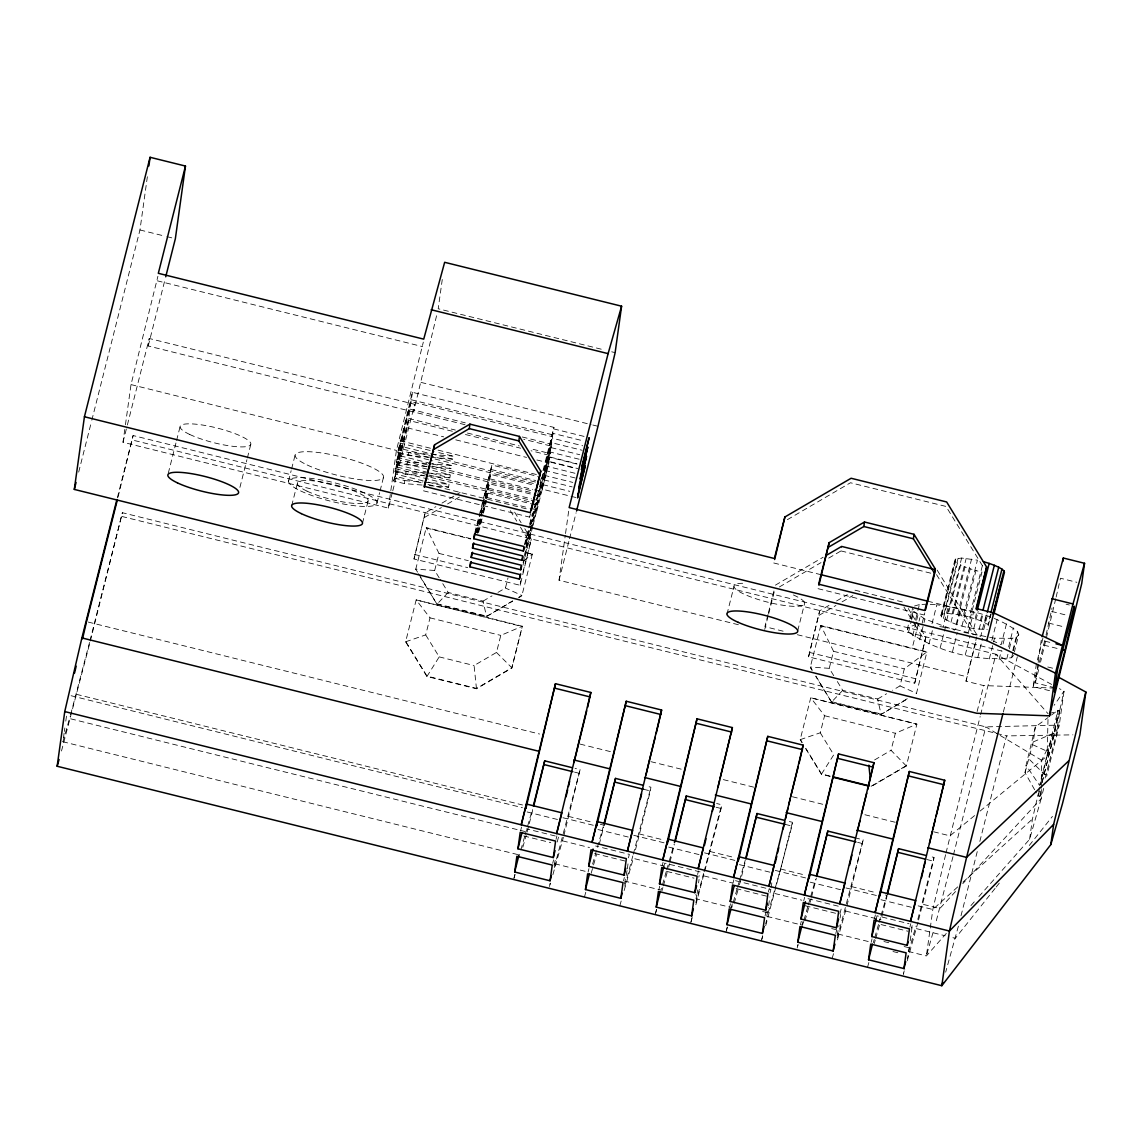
<?xml version="1.0" encoding="UTF-8"?>
<svg xmlns="http://www.w3.org/2000/svg" width="1143" height="1143" viewBox="0 0 1143 1143"><rect width="100%" height="100%" fill="white"/><g stroke="black" fill="none" stroke-linecap="round" stroke-linejoin="round"><path stroke-width="0.75" stroke-dasharray="5 3.75" d="M1041.287 789.927L1041.173 798.657L1029.6 839.305L976.808 898.955M1041.316 788.184L1041.687 760.281L1059.29 725.091L1064.004 691.144L1059.361 688.629M1040.359 784.955L1047.117 755.952L1048.06 717.347M517.693 854.564L62.922 741.75L64.122 733.149M64.365 731.434L64.837 727.991M65.794 721.104L66.508 715.947M91.826 420.224L139.96 229.957L147.418 176.322M392.335 492.533L388.391 508.106L123.001 442.27L125.187 426.539M125.43 424.782L131.016 384.591L157.905 276.306M90.34 640.98L122.372 512.707L985.823 726.891L1059.29 725.091L1046.645 776.411M118.043 497.119L133.117 435.54L1005.669 651.996M465.03 424.71L148.219 345.972L149.262 338.485L414.666 404.322L413.623 411.809L437.012 313.896M388.391 508.106L390.592 492.376M390.835 490.618L396.421 450.428L423.31 342.143M422.053 485.046L404.365 483.603L393.749 480.974L408.48 420.381L453.371 431.511M425.125 475.831L405.665 474.245L395.049 471.602L411.094 401.65L552.64 436.755L552.426 438.255L582.759 445.784M426.425 466.458L406.965 464.872L396.35 462.243L411.094 401.65M429.497 457.243L408.28 455.514L397.664 452.871L412.394 392.278L553.941 427.396L546.111 461.058L576.429 468.587M421.081 482.717L395.192 476.302L395.507 474.045L426.325 481.703M427.568 474.645L396.492 466.93L396.807 464.687L449.885 477.86L450.299 474.859L431.468 470.187M430.64 463.386L398.107 455.328L397.793 457.571L430.597 465.701M535.467 482.032L399.093 448.199L399.407 445.956L452.485 459.129L452.899 456.128L435.783 451.885M395.192 476.302L407.437 427.868L408.48 420.381M396.492 466.93L408.751 418.495L409.794 411.009M399.093 448.199L411.351 399.779L412.394 392.278M404.365 483.603L404.779 480.603L394.164 477.974M405.665 474.245L406.079 471.245L425.539 472.831M406.965 464.872L407.394 461.872L426.839 463.472M408.28 455.514L408.694 452.514L429.911 454.242M442.27 279.506L438.198 308.753L604.833 350.087M524.794 528.738L531.281 539.296L520.151 585.302L413.995 558.97L425.125 512.964L435.869 506.678M405.622 641.794L425.696 634.894L430.011 617.849L416.181 599.904L405.622 641.794L426.925 676.485L476.474 688.772L511.778 668.126L522.337 626.235L416.181 599.904L522.28 626.607M439.169 577.801L434.669 570.471L415.723 569.128L417.581 572.143M413.995 558.97L425.125 512.964M434.669 570.471L438.983 553.412L426.239 527.609L470.759 538.653M429.125 485.632L448.585 487.218L448.999 484.218L395.921 471.059M428.196 466.615L451.185 468.487L451.599 465.487L434.483 461.243M426.925 676.485L439.212 656.882L425.696 634.894M418.509 573.643L436.983 604.19L486.532 616.491L512.621 601.218M523.123 562.499L537.567 505.42L488.032 493.133L487.404 497.619L528.409 507.792M486.075 498.634L489.333 483.76L538.867 496.048L531.438 525.466M485.189 497.919L490.633 474.402L535.053 485.418M480.374 512.778L491.933 465.03L538.067 476.474M476.474 688.772L474.088 665.54L496.476 652.453L500.791 635.394L522.337 626.235L511.778 668.126M512.678 600.847L486.532 616.491L483.046 601.118L448.17 592.46L440.069 579.272M520.151 585.302L520.779 580.815M423.467 490.804L529.638 517.136L530.052 514.136M530.109 508.221L536.939 509.907L536.739 511.407L549.197 461.486L577.844 468.587M537.567 505.42L550.04 455.486L531.052 450.771M538.039 502.048L538.253 500.548L533.124 499.277M538.867 496.048L551.34 446.127L523.723 439.269M534.424 489.918L539.553 491.19L539.339 492.676L551.812 442.755L582.13 450.271M540.182 486.689L552.64 436.755M523.865 560.57L532.338 554.326L525.551 552.24M575.901 497.519L542.196 489.161L550.04 455.486M551.34 446.127L543.496 479.789L572.143 486.904M575.129 477.945L544.797 470.43L545.425 465.93L575.758 473.459M579.144 459.229L550.497 452.114L550.297 453.614L529.58 448.47M537.353 495.662L553.112 433.383L583.444 440.912M738.407 624.735L559.041 580.244L565.299 535.267M565.542 533.524L569.143 507.578M554.284 867.523L580.115 769.639L575.058 768.382M563.842 835.647L580.115 769.639M632.808 855.921L624.178 888.525M627.064 870.595L624.349 884.496M627.307 868.837L628.293 861.851M635.494 849.749L650.367 790.942L650.896 787.198L645.838 785.941M695.83 902.627L703.574 873.481M697.116 893.383L697.601 889.897M698.573 882.896L699.059 879.41M695.873 904.756L721.147 808.501L721.662 804.743L716.604 803.5M766.767 916.157L768.382 907.456M768.625 905.699L769.839 896.969M771.111 887.825L771.796 882.882M916.586 622.092L925.844 637.18L914.714 683.185L808.558 656.854L819.688 610.833L830.432 604.547M800.186 739.664L820.26 732.777L824.574 715.718L810.744 697.773L800.186 739.664L802.043 742.679M808.558 656.854L819.688 610.833M765.696 925.701L791.913 826.046L792.442 822.303L787.384 821.06M833.733 675.684L829.232 668.341L833.547 651.296L820.803 625.492L926.959 651.824L904.313 668.855L899.998 685.9L892.54 690.272M828.675 558.127L841.005 550.926L841.619 546.425M830.032 776.483L821.546 773.997L833.776 754.766L820.26 732.777M815.859 676.056L831.547 702.073L881.096 714.361L907.185 699.102M837.376 937.746L863.208 839.862L856.478 838.19M837.105 935.445L839.148 925.001M840.119 918.015L840.605 914.514M846.934 905.885L863.208 839.862M907.242 698.73L881.096 714.361L877.624 699.002L842.734 690.343L837.333 681.542M914.714 683.185L925.844 637.18M906.342 765.996L891.04 750.322L895.355 733.277L916.9 724.119L810.744 697.773L916.9 724.119L906.342 765.996L871.037 786.655M899.998 685.9L916.457 693.344M946.304 933.417L926.373 955.948L908.671 951.548L909.199 947.804L904.142 946.547M910.171 940.818L912.428 924.587L911.543 928.045M918.586 919.972L933.46 861.165L933.988 857.421L928.93 856.164M1054.76 688.1L983.68 685.586L965.992 681.199L976.679 636.922M1049.545 690.672L1033.215 686.614L1036.344 664.14L1042.902 638.194M1054.903 687.757L1035.315 682.885L1037.915 664.14M1038.158 662.411L1041.244 640.194L1050.717 642.595M1034.644 789.756L1025.042 772.711L1026.071 765.324L1035.344 726.934L1048.06 717.561M1025.042 772.711L1033.258 741.907L1035.344 726.934M1046.074 635.008L1052.046 607.933M1029.6 839.305L1032.415 819.088L1038.373 793.485M1039.358 787.213L1038.144 795.942L1039.916 796.385L1041.802 789.713M1039.916 796.385L1040.887 789.399M1045.131 778.04L1056.589 733.192L1059.704 710.717L1064.004 691.144L1054.103 705.317M945.59 854.693L932.831 909.499L926.373 955.948L933.602 930.531M945.99 852.978L980.165 716.49M1039.344 662.397L1045.674 636.68M1055.746 598.718L1040.559 662.14M1056.146 597.017L1060.504 578.244L1076.835 582.301M1042.159 782.526L1059.704 710.717L1057.947 710.274L1049.474 716.518M1043.702 788.384L1041.173 798.657L962.777 883.668M78.681 472.116L91.383 421.953M123.001 442.27L126.93 426.696M127.373 424.967L149.262 338.485M148.219 345.972L165.278 278.521M117.358 497.805L133.117 435.54M70.637 714.646L89.554 642.423M89.983 640.694L122.372 512.707M61.493 751.008L89.897 642.709M168.264 473.302L176.151 442.155M176.593 440.426L180.094 426.596M239.916 487.389L246.917 459.715M247.359 457.986L250.86 444.156M288.536 481.074L291.151 470.687M291.594 468.959L295.094 455.128M291.694 505.749L297.38 483.26M362.46 523.308L368.146 500.82M377.004 503.02L379.619 492.633M380.062 490.904L383.562 477.074M397.664 452.871L399.407 445.956M396.35 462.243L398.107 455.328M395.049 471.602L396.807 464.687M393.749 480.974L395.507 474.045M392.778 490.804L414.666 404.322M415.681 569.5L426.239 527.609M474.859 532.495L483.189 499.634M483.618 497.905L491.933 465.03M475.117 533.524L479.931 514.507M475.745 533.209L480.56 514.179M481.003 512.45L490.633 474.402M476.445 532.509L484.761 499.648M477.074 532.195L489.333 483.76M477.331 533.238L482.146 514.207M482.575 512.478L485.646 500.363M477.96 532.909L481.46 519.079M483.218 512.15L486.275 500.048M486.718 498.319L488.032 493.133M478.646 532.224L483.032 514.921M483.46 513.193L486.532 501.077M497.977 592.388L505.435 588.031L508.021 577.801M529.638 517.136L530.509 513.678M542.996 470.645L553.941 427.396M524.408 544.782L529.223 525.751M529.666 524.023L532.281 513.65M540.168 482.517L541.482 477.331M525.094 544.097L529.466 526.794M529.909 525.066L536.91 497.391M546.111 461.058L553.112 433.383M525.737 543.768L530.109 526.48M530.552 524.737L539.739 488.418M525.98 544.811L530.795 525.78M531.238 524.051L539.553 491.19M544.797 470.43L551.812 442.755M525.737 547.94L530.995 527.194M524.237 555.898L550.497 452.114M522.937 565.271L532.567 527.209M533.009 525.48L536.939 509.907M542.196 489.161L549.197 461.486M522.965 572.157L531.281 539.296M532.395 553.941L521.837 595.832L518.765 597.632M559.041 580.244L569.1 540.453M569.543 538.724L576.115 512.778M520.651 830.575L521.522 827.103M514.079 877.767L514.95 874.309M527.137 832.061L533.267 807.844M556.027 839.348L556.912 835.89M557.241 841.991L558.556 836.805L526.537 828.861M552.698 863.322L553.569 859.865M554.012 865.208L555.327 860.022M549.469 886.539L550.34 883.082L549.026 888.268M552.883 874.724L563.399 837.376M588.088 872.095L588.959 868.637M599.232 844.434L603.604 827.132M628.45 857.821L629.336 854.364L595.632 845.991M623.478 880.882L624.349 877.424M633.293 854.221L650.896 787.198M662.197 865.68L663.069 862.222M726.962 614.248L733.963 586.573M663.84 866.594L664.712 863.136L700.102 871.909L698.787 877.11M658.854 889.654L659.74 886.196M655.625 912.871L656.511 909.414M668.684 867.18L669.555 863.722M669.998 861.993L674.37 844.691M697.587 874.466L698.459 870.995M696.001 898.598L696.873 895.14L693.501 894.297M767.967 614.548L764.91 626.664L783.684 631.322M768.41 612.819L774.097 590.345M764.724 629.422L768.225 615.591M768.668 613.862L774.783 589.645M691.015 921.658L692.329 916.472M704.059 871.78L721.662 804.743M732.963 883.239L733.849 879.781M797.714 630.75L804.715 603.075M729.634 907.213L730.506 903.756M731.377 907.371L732.263 903.913M726.405 930.431L727.277 926.973M739.464 884.739L745.593 860.522M820.803 625.492L810.244 667.383L812.101 670.398M768.353 892.011L769.225 888.554M769.996 892.926L770.882 889.468L735.492 880.696M765.024 915.986L766.339 910.8M761.795 939.217L762.667 935.76M765.724 923.644L766.61 920.186M803.472 921.83L802.515 925.216L767.124 916.443L780.626 869.009L792.442 822.303M803.743 900.798L804.615 897.341M800.414 924.773L801.286 921.315M802.157 924.93L803.029 921.472M797.171 947.99L798.057 944.532L796.742 949.719M810.23 902.284L811.116 898.827M811.544 897.098L816.359 878.081M1013.512 655.396L1011.598 657.696C976.536 661.997 937.86 651.624 908.514 632.136L907.342 629.064L909.542 620.406M909.971 618.677L912.6 608.305M911.457 618.106L913.643 609.462M908.514 632.136L911.142 621.749M911.585 620.02L913.771 611.376L924.916 619.063L954.648 630.107M839.905 913.943L841.648 907.028M835.79 933.545L836.676 930.088M926.987 604.161L919.401 604.59L914.157 625.35L909.271 626.75L907.342 629.064M912.7 635.794L916.2 621.949M916.643 620.22L917.958 615.034M837.433 939.86L846.492 907.613M912.914 645.324L918.601 622.835M919.043 621.106L919.915 617.649M922.172 623.192L924.801 612.819M919.658 639.823L923.601 624.249M924.044 622.521L924.916 619.063M932.002 623.764L936.817 604.747C964.621 609.148 994.739 614.091 1017.599 631.565L1018.756 634.636L1014.384 651.939M916.4 693.715L926.959 651.824M928.988 643.995L933.36 626.693M940.903 615.32L954.919 559.97L955.805 558.898L961.634 558.041L977.422 560.17L963.42 615.52L947.618 613.391L941.803 614.248L940.903 615.32L941.461 616.763C954.505 625.921 971.493 629.364 987.281 629.35M941.803 614.248L955.805 558.898M941.461 616.763L955.462 561.413L954.919 559.97M944.089 613.591L958.091 558.241M943.404 618.463L957.42 563.113L955.462 561.413M939.775 626.607L943.061 627.05L948.319 606.29M947.618 613.391L961.634 558.041M946.661 620.349L960.663 564.999L957.42 563.113M940.146 648.067L945.39 627.307M874.509 918.358L875.395 914.9M952.205 613.662L966.221 558.313M951.005 622.292L965.021 566.942L960.663 564.999M876.167 919.272L877.038 915.8L909.056 923.744M871.18 942.318L872.052 938.86M957.577 614.391L971.579 559.041M881.882 916.386L887.139 895.626M956.22 624.192L970.221 568.843L965.021 566.942M943.061 627.05L955.577 629.493L960.834 608.733M952.476 651.796L957.291 632.765M961.977 625.935L975.979 570.586L970.221 568.843M990.581 614.091L987.952 624.478L980.351 620.649L969.393 617.006L983.394 561.656M967.935 627.421L981.951 572.071L975.979 570.586M985.966 615.634L980.708 636.394L968.378 632.665L973.636 611.905M965.278 654.968L970.093 635.937M975.15 618.749L976.894 611.834M973.779 628.55L978.165 611.262M980.351 620.649L982.108 613.734M965.992 681.199L976.493 639.68M979.151 629.279L983.094 613.705M984.709 622.592L986.895 613.948M983.737 629.55L987.681 613.977M977.794 657.411L982.609 638.38M909.899 927.13L910.785 923.673M988.152 625.893L991.21 613.777M908.314 951.262L909.199 947.804M904.213 970.864L903.341 974.322L904.827 969.278M907.271 958.763L908.156 955.305M917.829 919.372L933.988 857.421M907.242 960.806L918.143 921.701M991.867 640.466L997.125 619.706M989.295 658.954L994.553 638.194L1011.955 638.351L1016.841 636.951L1018.756 634.636M977.122 711.532L983.68 685.586M980.608 714.761L995.924 654.225L132.488 440.041M1006.454 623.878L1001.197 644.638L993.424 641.152M999.125 659.54L1001.311 650.881M1003.068 643.966L1004.368 638.78M952.991 856.621L935.531 923.758M953.433 854.893L985.823 726.891L1041.687 760.281M1008.597 646.938L1013.412 627.907M1006.697 659.111L1008.898 650.467M1009.326 648.724L1011.955 638.351M1012.784 650.596L1017.599 631.565M1011.598 657.696L1012.898 652.51M1013.341 650.781L1016.841 636.951M1003.34 712.075L1017.341 656.725M958.391 926.173L945.675 972.164M961.006 915.8L977.636 850.063M979.837 841.419L1006.526 735.906L1072.92 734.849M1033.215 686.614L1038.901 664.126M1035.315 682.885L1038.816 669.055M980.065 811.087L1047.117 755.952L1059.704 710.717L1049.803 713.389M62.922 741.75L70.152 716.347M520.865 849.906L524.723 836.362M525.194 834.661L532.424 809.258M513.636 879.496L515.093 874.409M522.794 847.306L526.18 835.447M592.603 864.079L603.204 826.818M584.416 897.055L585.859 891.969M591.16 873.338L596.46 854.707M619.806 905.827L621.249 900.741M624.135 890.583L633.293 858.393L663.626 865.923M666.269 871.466L660.968 890.111L625.578 881.324M666.755 869.78L668.669 863.008M669.155 861.308L673.984 844.363M655.196 914.614L656.639 909.528M661.94 890.897L662.897 887.511M663.383 885.811L667.241 872.252M690.572 923.387L692.501 916.615M737.035 889.025L731.734 907.656L696.344 898.884M737.521 887.339L738.964 882.253M739.45 880.553L745.236 860.236M725.962 932.159L727.405 927.087M734.163 903.37L738.492 888.125M761.352 940.946L762.795 935.86M803.958 920.144L807.815 906.585M808.301 904.885L815.53 879.481M804.929 920.929L808.787 907.371M832.133 958.506L833.576 953.419M873.281 942.775L874.252 939.389M874.738 937.689L878.581 924.144M879.067 922.444L880.51 917.372M880.996 915.672L886.782 895.34L883.41 894.512M867.508 967.278L868.966 962.192M874.266 943.561L875.224 940.175M875.709 938.474L879.567 924.93M908.671 951.548L915.9 926.144M1039.559 790.942L1038.144 795.942L1035.515 791.299M1041.93 782.598L1054.818 732.749L1057.947 710.274L1039.601 785.455L1026.071 765.324M1047.117 755.952L1049.203 752.223L1031.029 743.979M995.067 888.411L955.319 938.274L951.933 937.446M996.167 887.025L999.482 882.882M1029.286 845.477L1052.46 816.388M970.95 905.585L975.636 900.27M955.534 891.511L939.86 908.514L922.172 904.127M448.17 592.46L436.983 604.19L420.31 577.044M842.734 690.343L831.547 702.073L815.802 676.427M957.72 886.897L932.831 909.499L915.129 905.113M962.963 882.139L1032.415 819.088M974.593 815.588L949.976 835.847L932.274 831.461M442.012 503.077L454.285 495.905M455.828 495.005L460.429 492.304M424.496 517.45L441.384 507.578M447.527 503.992L459.8 496.805M483.046 601.118L492.004 595.874M518.822 597.26L521.894 595.46L505.435 588.031M787.356 519.679L850.478 482.746L946.033 506.449L984.123 568.485M775.411 585.145L823.146 557.227M779.412 586.945L820.988 562.627M836.576 600.961L847.32 594.674M819.06 615.334L835.947 605.461M842.091 601.861L852.835 595.574M877.624 699.002L886.568 693.758M874.624 759.924L891.04 750.322M871.08 786.284L906.399 765.624M1033.258 741.907L1054.818 732.749L1056.589 733.192M914.514 606.004L919.401 604.59M829.232 668.341L810.301 666.998L812.144 670.012M930.259 604.361L936.817 604.747M431.683 454.4L452.899 456.128M431.268 457.386L452.485 459.129M428.611 463.615L451.599 465.487M427.311 472.973L450.299 474.859M426.896 475.974L449.885 477.86M404.779 480.603L422.467 482.046M424.239 482.203L448.999 484.218M994.553 638.194L960.934 631.836M139.96 229.957L165.235 236.23M166.921 236.644L173.665 238.316M611.705 351.801L615.134 352.644M157.277 280.807L422.681 346.643M421.053 382.405L591.117 424.596M592.846 425.025L597.989 426.296M553.726 428.896L584.059 436.412M411.351 399.779L552.898 434.883M410.051 409.137L465.287 422.839M522.251 436.969L551.598 444.256M551.126 447.627L579.772 454.728M408.751 418.495L455.357 430.068M467.43 433.054L519.222 445.913M465.444 434.511L520.694 448.213M549.826 456.986L576.786 463.672M546.725 456.571L577.058 464.087M407.437 427.868L443.698 436.855M455.771 439.855L526.552 457.414M536.91 459.986L548.997 462.972M1066.076 604.19L1069.348 604.99M544.125 475.302L572.772 482.403M400.136 440.712L431.211 448.427M438.112 450.142L539.953 475.402M841.005 550.926L934.831 574.2M399.821 442.955L434.069 451.456M491.304 469.53L535.724 480.546M542.825 484.661L569.785 491.347M1051.56 611.434L1067.891 615.491M398.078 449.885L428.182 457.357M435.083 459.072L538.653 484.761M131.016 384.591L396.421 450.428M398.521 452.328L432.768 460.815M432.354 463.815L451.185 468.487M490.004 478.888L532.709 489.49M432.311 466.13L532.438 490.976M396.778 459.243L430.325 467.573M432.054 468.001L532.181 492.847M1048.474 623.035L1064.805 627.078M397.221 461.686L429.754 469.759M488.704 488.261L531.409 498.848M429.282 475.074L534.581 501.191M395.464 468.616L423.853 475.659M430.754 477.374L534.324 503.063M773.768 562.985L821.546 574.843M927.702 601.175L975.479 613.019M428.039 482.117L448.585 487.218M963.42 615.52L969.393 617.006M427.982 484.432L528.109 509.264M854.993 590.188L904.542 602.475M818.045 588.674L924.201 615.005M1043.716 645.095L1058.418 648.753M955.577 629.493L968.378 632.665M1047.774 666.983L1054.303 668.598M426.182 527.98L470.702 539.025M525.494 552.626L532.338 554.326M820.745 625.864L926.902 652.196M797.328 634.708L966.621 676.699M438.983 553.412L468.33 560.699M833.547 651.296L904.313 668.855M414.609 554.469L467.701 567.642M809.187 652.353L915.343 678.685M121.858 516.45L1006.526 735.906M437.04 603.818L486.575 616.106M831.604 701.702L881.139 713.989M430.011 617.849L500.791 635.394M824.574 715.718L895.355 733.277M1046.074 774.697L1044.316 774.268L1028.943 758.966M439.212 656.882L474.088 665.54M830.089 776.111L821.546 773.997L805.801 748.351M88.254 622.078L539.567 734.035M580.087 744.093L610.419 751.623M650.867 761.652L681.199 769.168M723.319 779.626L753.651 787.141M792.413 796.757L822.746 804.286M864.88 814.73L895.212 822.26M574.543 772.125L579.601 773.382M643.623 789.27L650.367 790.942M716.089 807.244L721.147 808.501M785.17 824.374L791.913 826.046M857.636 842.348L862.694 843.605M926.73 859.493L933.46 861.165M76.424 694.315L522.537 804.986M568.3 816.345L593.574 822.603M600.318 824.289L603.69 825.117M639.066 833.89L664.354 840.162M709.846 851.449L735.12 857.721M780.626 869.009L805.901 875.281M851.392 886.568L876.667 892.84M71.109 695.73L522.422 807.687M562.956 817.745L594.96 825.689M633.722 835.304L664.054 842.82M704.502 852.849L734.835 860.379M775.268 870.409L805.601 877.938M846.049 887.968L878.067 895.912M527.152 811.959L557.484 819.488M597.918 829.518L628.25 837.047M668.698 847.077L699.03 854.593M739.464 864.637L769.796 872.152M810.244 882.182L840.576 889.711M881.01 899.741L911.342 907.271M807.944 898.669L839.962 906.613M70.652 718.818L518.493 829.918M520.222 830.347L525.409 831.633M562.527 840.848L589.488 847.535M704.074 875.952L732.72 883.068M774.854 893.512L801.815 900.198M845.62 911.071L881.01 919.844M916.4 928.63L945.161 935.76M523.808 835.933L550.769 842.62M594.589 853.492L624.921 861.008M667.041 871.466L694.001 878.153M736.135 888.597L766.467 896.126M805.215 905.742L835.547 913.271M881.053 924.558L908.013 931.245M762.595 911.442L767.653 912.7M831.675 928.573L838.419 930.245M883.925 941.532L890.654 943.204M554.798 863.765L586.816 871.709M837.905 934.002L869.923 941.932M892.983 951.533L899.727 953.205M1051.631 684.428L995.924 654.225L1048.16 713.832M496.476 652.453L511.835 667.755L476.517 688.4L426.982 676.113L405.679 641.409M937.174 570.128L977.122 635.179M936.546 574.615L972.779 633.622M908.242 608.505L915.657 620.578M903.913 606.976L914.1 623.564M915.029 625.078L925.216 641.666M800.243 739.292L802.086 742.307M805.744 748.722L821.488 774.368M514.607 512.135L521.094 522.694M510.278 510.607L516.765 521.165M520.465 527.194L530.652 543.797M793.399 594.96A36.462 7.515 14.2 0 1 795.299 606.361A36.462 7.515 14.2 0 1 745.265 594.689A36.462 7.515 14.2 0 1 743.379 583.287M189.709 434.454A36.462 7.515 14.2 0 0 249.388 445.784A36.462 7.515 14.2 0 0 207.326 425.868A36.462 7.515 14.2 0 0 189.709 434.454M307.124 464.958A45.591 9.401 14.2 0 0 381.719 479.117A45.591 9.401 14.2 0 0 329.141 454.214A45.591 9.401 14.2 0 0 307.124 464.958M300.566 490.904A45.591 9.401 14.2 0 0 375.147 505.063A45.591 9.401 14.2 0 0 322.569 480.16A45.591 9.401 14.2 0 0 300.566 490.904M307.01 491.133A36.462 7.515 14.2 0 0 366.674 502.463A36.462 7.515 14.2 0 0 324.612 482.532A36.462 7.515 14.2 0 0 307.01 491.133"/><path stroke-width="1.5" d="M1042.13 636.737L1063.319 558.027L1084.55 563.285L1081.735 583.516L1049.545 715.832L976.679 713.261L74.309 489.418L84.425 416.752L150.076 157.291L185.466 166.064L175.35 238.73L165.721 276.792M1059.547 677.728L1085.85 692.029L1079.906 734.735L1062.404 803.915L1050.831 844.577L941.832 985.709L57.15 766.253L64.751 711.575L81.896 637.923L116.915 499.534M148.876 165.935L150.076 157.291M424.353 487.332L434.597 444.784L469.916 424.139L519.451 436.426L540.768 471.13L531.381 510.207M433.983 449.285L469.287 428.625L469.916 424.139M469.902 566.814L470.516 562.313L520.065 574.6L519.436 579.101L469.902 566.814L471.202 561.627M471.202 557.441L471.816 552.955L521.365 565.242L520.737 569.743L471.202 557.441L472.516 552.255M472.502 548.083L473.131 543.582L522.665 555.884L522.037 560.37L472.502 548.083L473.816 542.896M473.802 538.724L474.431 534.224L523.965 546.511L523.351 551.012L473.802 538.724L475.117 533.524M540.139 475.617L518.836 440.927L519.451 436.426M514.679 872.009L516.879 856.278L552.255 865.051L550.069 880.782L514.679 872.009L519.065 854.707M517.922 848.778L520.208 832.304L555.598 841.077L553.298 857.564L517.922 848.778L521.851 833.218M590.845 692.472L556.641 833.59L561.885 812.83L526.509 804.058L525.88 808.544L555.469 683.7L590.845 692.472L587.602 707.346M533.71 806.115L544.725 760.852L571.686 767.553M185.466 166.064L158.32 273.306L423.724 339.142L444.656 262.304L621.592 306.195L615.134 352.644L597.989 426.296L576.543 511.05M585.459 889.554L587.645 873.823L623.035 882.61L620.849 898.341L585.459 889.554L589.402 873.995M588.688 866.337L590.988 849.849L626.364 858.636L624.078 875.109L588.688 866.337L593.06 849.035M661.626 710.032L627.407 851.149L632.665 830.389L597.275 821.603L596.646 826.103L626.235 701.259L661.626 710.032L656.182 733.549M604.033 825.403L615.505 778.412L642.466 785.098M656.239 907.113L658.425 891.383L693.815 900.17L691.615 915.9L656.239 907.113L660.168 891.554M659.468 883.896L661.754 867.408L697.144 876.195L694.844 892.669L659.468 883.896L663.84 866.594M675.256 841.234L686.271 795.971L713.232 802.657M667.426 843.663L697.016 718.818L732.392 727.591L719.961 778.783M727.005 924.673L729.191 908.942L764.581 917.715L762.395 933.445L727.005 924.673L730.948 909.099M730.234 901.456L732.534 884.968L767.91 893.74L765.624 910.228L730.234 901.456L734.177 885.882M976.351 609.562L986.609 567.014L946.647 501.963L851.106 478.26L784.898 516.979L774.64 559.527M803.172 745.15L768.953 886.254L774.211 865.494L738.821 856.721L738.192 861.222L767.782 736.363L803.172 745.15L799.043 763.481M746.022 858.793L757.052 813.53L784.012 820.217M818.917 585.216L829.161 542.668L864.479 522.008L914.029 534.31L935.331 569L934.703 573.5L913.4 538.796L914.029 534.31M797.785 942.232L799.971 926.502L835.362 935.274L833.161 951.005L797.785 942.232L801.714 926.659M801.014 919.001L803.3 902.527L838.691 911.3L836.405 927.787L801.014 919.001L805.386 901.713M809.387 875.781L808.973 878.767L838.562 753.923L873.952 762.71L867.637 789.684M828.546 547.168L863.851 526.509L864.479 522.008M816.802 876.338L827.832 831.09L854.793 837.776M868.551 959.791L870.737 944.061L906.128 952.833L903.942 968.564L868.551 959.791L872.495 944.218M871.78 936.56L874.081 920.086L909.471 928.859L907.171 945.347L871.78 936.56L876.167 919.272M887.568 893.897L898.598 848.649L925.559 855.335M879.753 896.326L909.328 771.482L944.718 780.255L936.217 815.888M1062.847 561.399L1063.319 558.027M1049.545 715.832L1055.475 673.127L1072.991 603.947L1084.55 563.285M1050.831 844.577L1053.646 824.346L1085.85 692.029M74.566 673.041L76.167 666.183M82.539 638.78L86.125 623.364M555.469 683.7L521.251 824.803L526.509 804.058M566.042 796.771L567.642 789.913M568.442 786.498L569.643 781.355M574.015 762.51L586.716 710.803M626.235 701.259L592.031 842.362L597.275 821.603M640.409 798.914L641.609 793.771M645.995 774.94L648.781 762.938M697.016 718.818L662.797 859.922L668.055 839.162L703.431 847.949L698.187 868.694L732.392 727.591M704.402 845.591L706.003 838.733M712.375 811.33L713.975 804.486M717.961 787.356L719.561 780.498M767.782 736.363L733.577 877.481L738.821 856.721M775.183 863.136L776.783 856.293M777.569 852.864L778.769 847.735M783.155 828.889L784.755 822.031M785.541 818.617L787.941 808.33M788.741 804.915L790.327 798.057M838.562 753.923L804.343 895.04L809.601 874.281L844.991 883.053L839.734 903.813L873.952 762.71M849.549 865.28L851.935 855.007M857.521 831.032L859.907 820.745M909.328 771.482L875.124 912.585L880.367 891.84L915.757 900.613L910.514 921.372L944.718 780.255M921.515 877.71L923.101 870.852M923.901 867.423L925.101 862.293M929.488 843.448L932.274 831.461M1064.947 650.367L1072.791 616.706L1074.249 606.219L1057.575 669.412L1054.446 691.886L1064.947 650.367L1061.69 649.553M74.309 489.418L76.067 482.489M86.525 621.649L117.172 500.577M434.597 444.784L424.096 486.304L530.266 512.635L540.768 471.13M523.351 551.012L524.223 547.554M522.037 560.37L522.923 556.912M520.737 569.743L521.608 566.285M519.436 579.101L520.751 573.915M621.592 306.195L608.105 353.63L569.143 507.578L774.397 558.498L784.898 516.979M533.352 805.829L544.725 760.852M553.298 857.564L555.055 850.635M550.069 880.782L551.383 875.595M604.118 823.389L615.505 778.412M649.181 761.238L655.31 737.021M624.078 875.109L625.821 868.194M620.849 898.341L622.163 893.154M674.456 842.677L686.271 795.971M694.844 892.669L696.601 885.754M691.615 915.9L693.372 908.971M745.665 858.507L757.052 813.53M829.161 542.668L818.659 584.187L924.83 610.519L935.331 569M790.727 796.342L798.171 766.939M765.624 910.228L767.382 903.313M762.395 933.445L764.138 926.53M816.445 876.052L827.832 831.09M861.508 813.902L866.751 793.142M836.405 927.787L838.591 919.129M833.161 951.005L834.919 944.089M925.516 609.819L934.26 575.229M887.225 893.612L898.598 848.649M986.609 567.014L976.093 608.533L993.796 612.919L1062.476 645.452L1055.946 643.838M977.336 610.105L989.152 563.399L983.394 561.656M982.98 610.262L994.353 565.299L989.152 563.399M987.338 612.219L998.711 567.242L994.353 565.299M932.717 829.732L935.345 819.345M991.01 612.362L1001.954 569.128L998.711 567.242M907.171 945.347L908.042 941.875M992.967 614.077L1003.911 570.828L1001.954 569.128M993.939 611.391L996.553 601.018M997.439 597.56L1002.254 578.529M1055.475 673.127L986.795 640.594L993.796 612.919M903.942 968.564L905.699 961.649M993.953 613.777L1004.454 572.272L1003.911 570.828M1002.911 713.803L966.578 857.379L949.433 931.031L941.832 985.709L942.789 982.323M57.15 766.253L59.079 759.481M1053.646 824.346L949.433 931.031L64.751 711.575M1068.348 761.224L966.578 857.379L927.645 847.72M826.232 555.427L841.619 546.425L933.76 569.285M431.168 309.739L608.105 353.63M469.287 428.625L518.836 440.927M863.851 526.509L913.4 538.796M1051.76 598.675L1072.991 603.947M821.546 574.843L927.702 601.175M84.425 416.752L986.795 640.594M554.841 688.2L590.231 696.973M625.607 705.745L660.997 714.532M696.387 723.305L731.777 732.091M767.153 740.864L802.543 749.637M837.933 758.423L873.323 767.196M908.714 775.983L944.089 784.755M833.504 776.954L869.38 785.855M833.447 777.326L867.623 785.812M81.896 637.923L538.396 751.151M573.786 759.938L609.162 768.71M644.552 777.497L679.942 786.27M715.332 795.057L750.708 803.829M786.098 812.602L821.488 821.388M856.879 830.161L892.269 838.948M544.211 764.61L572.857 771.711M614.977 782.155L643.623 789.27M685.757 799.714L714.404 806.829M756.523 817.274L785.17 824.374M827.303 834.833L855.95 841.934M898.084 852.392L925.044 859.079M868.837 765.181L870.337 779.24M578.215 493.433L577.586 497.934L585.216 465.758L578.215 493.433M579.515 484.075L578.887 488.575L586.516 456.4L579.515 484.075M580.815 474.716L580.187 479.203L587.816 447.042L580.815 474.716M582.116 465.344L581.487 469.844L589.116 437.669L582.116 465.344M738.264 622.364A36.462 7.515 14.2 0 0 796.857 632.565A36.462 7.515 14.2 0 0 751.88 612.577A36.462 7.515 14.2 0 0 738.264 622.364M177.465 482.889A36.462 7.515 14.2 0 0 237.13 494.219A36.462 7.515 14.2 0 0 195.067 474.302A36.462 7.515 14.2 0 0 177.465 482.889M301.309 513.621A36.462 7.515 14.2 0 0 360.988 524.951A36.462 7.515 14.2 0 0 318.926 505.02A36.462 7.515 14.2 0 0 301.309 513.621"/></g></svg>
